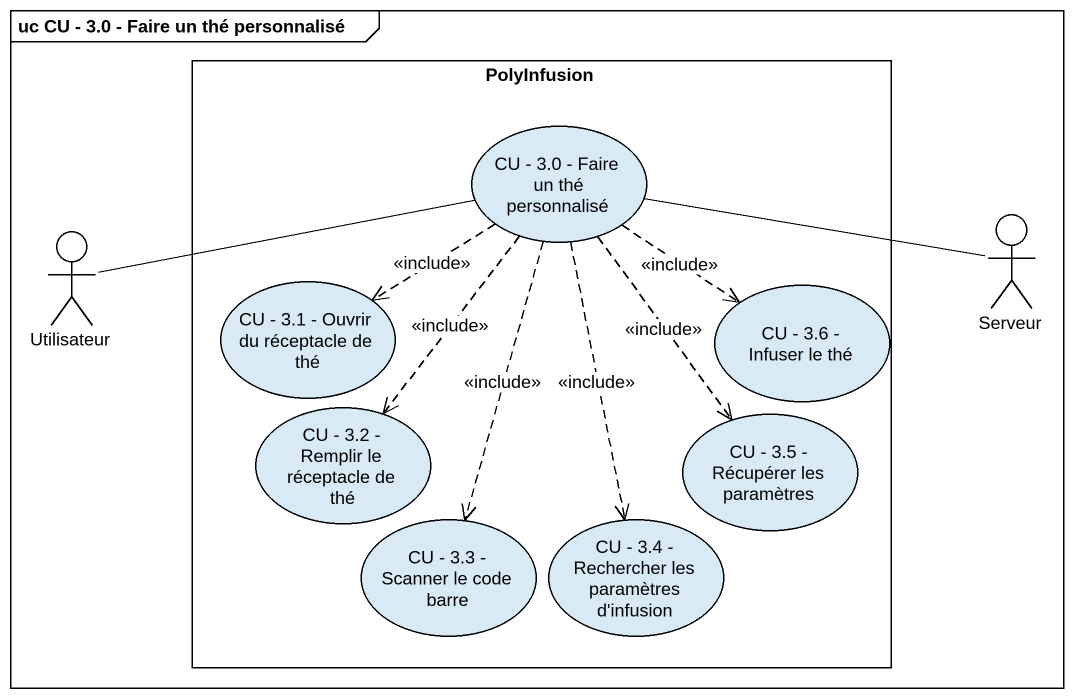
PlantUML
@startuml
mainframe uc CU - 3.0 - Faire un thé personnalisé
rectangle PolyInfusion {
  usecase "CU - 3.0 - Faire un thé personnalisé" as CU_3_0_Faire_un_thé
  usecase "CU - 3.1 - Ouvrir du réceptacle de thé" as CU_3_1_Ouvrir_du_réceptacle
  usecase "CU - 3.6 - Infuser le thé" as CU_3_6_Infuser_le_thé
  usecase "CU - 3.2 - Remplir le réceptacle de thé" as CU_3_2_Remplir_le
  usecase "CU - 3.5 - Récupérer les paramètres" as CU_3_5_Récupérer_les
  usecase "CU - 3.3 - Scanner le code barre" as CU_3_3_Scanner_le_code_barre
  usecase "CU - 3.4 - Rechercher les paramètres d'infusion" as CU_3_4_Rechercher_les
}
actor Utilisateur
actor Serveur
CU_3_0_Faire_un_thé -right- Serveur
CU_3_0_Faire_un_thé ..> CU_3_1_Ouvrir_du_réceptacle : <<include>>
CU_3_0_Faire_un_thé ..> CU_3_6_Infuser_le_thé : <<include>>
CU_3_0_Faire_un_thé ..> CU_3_2_Remplir_le : <<include>>
CU_3_0_Faire_un_thé ..> CU_3_5_Récupérer_les : <<include>>
CU_3_0_Faire_un_thé ..> CU_3_3_Scanner_le_code_barre : <<include>>
CU_3_0_Faire_un_thé ..> CU_3_4_Rechercher_les : <<include>>
Utilisateur -right- CU_3_0_Faire_un_thé
@enduml
